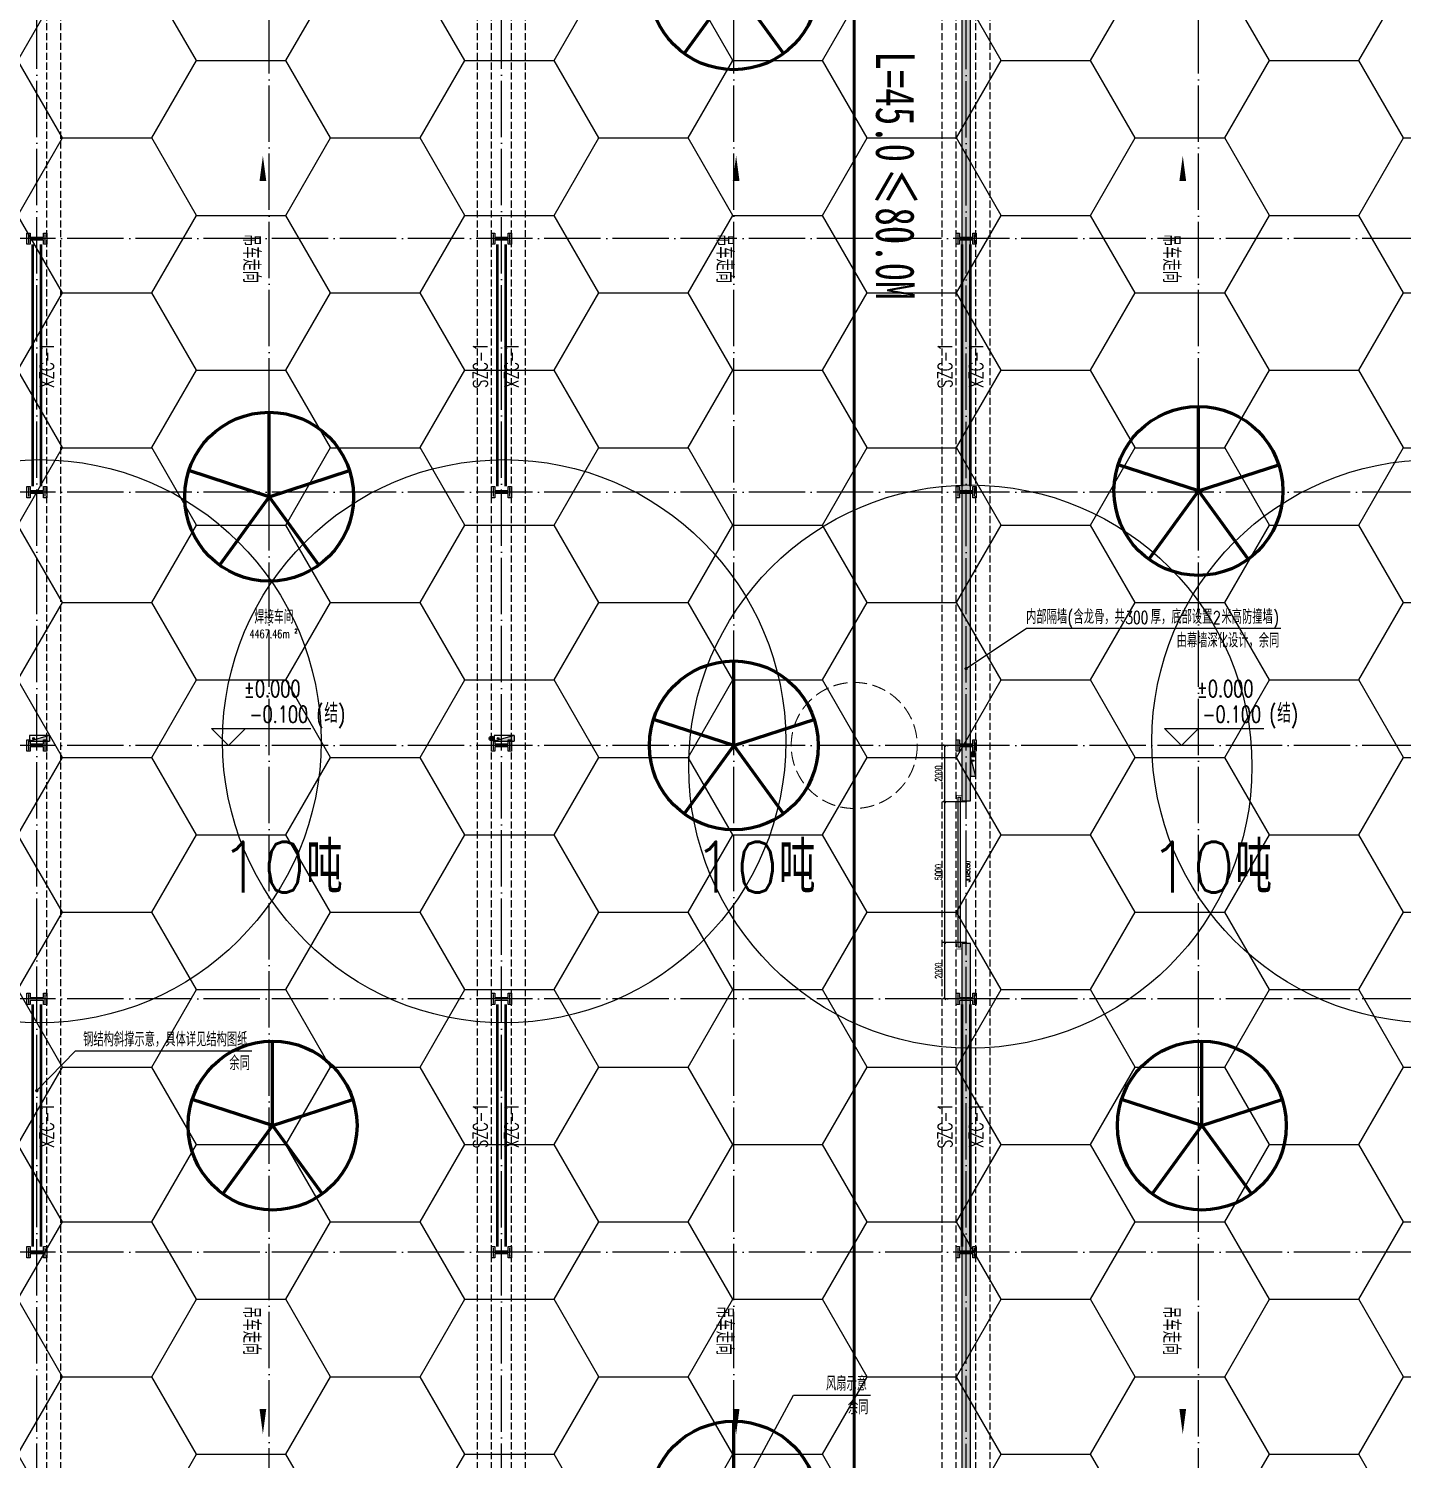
# Model space of a CAD drawing. Extents: x -821772 to -21949, y 506164 to 1049594.
# Drawn here: x -210746 to -161963, y 761464 to 812279 of the extents above; entities that cross this region are included whole.
import ezdxf
from ezdxf.enums import TextEntityAlignment as Align
from ezdxf.xclip import XClip

# ---------------------------------------------------------------- set-up
doc = ezdxf.new("R2010")
doc.units = 0
doc.header["$LTSCALE"] = 1000
doc.header["$MEASUREMENT"] = 0
doc.header["$XCLIPFRAME"] = 2
for name, pattern in [('10平面20250807_t3$0$10平面$0$DASH', [0.35, 0.25, -0.1]), ('10平面20250807_t3$0$CENTER', [2, 1.25, -0.25, 0.25, -0.25]), ('10平面20250807_t3$0$DASH', [0.35, 0.25, -0.1]), ('10平面20250807_t3$0$DOTE', [2.42, 2, -0.2, 0.02, -0.2]), ('ACAD_ISO04W100', [30.5, 24, -3, 0.5, -3]), ('DASH', [0.35, 0.25, -0.1])]:
    doc.linetypes.add(name, pattern=pattern)
doc.layers.get('Defpoints').update_dxf_attribs({"color": 210})
for name, color, linetype in [('10平面20250807_t3$0$10平面$0$WINDOW', 8, 'Continuous'), ('10平面20250807_t3$0$10平面$0$WINDOW_TEXT', 8, 'Continuous'), ('10平面20250807_t3$0$A-AXIS-DOTE', 8, '10平面20250807_t3$0$DOTE'), ('10平面20250807_t3$0$A-AXIS-DP', 8, 'Continuous'), ('10平面20250807_t3$0$A-HATCH-2', 8, 'Continuous'), ('10平面20250807_t3$0$A-LIN-V', 8, 'Continuous'), ('10平面20250807_t3$0$A-SFCE', 8, 'Continuous'), ('10平面20250807_t3$0$A-WINDOW', 8, 'Continuous'), ('10平面20250807_t3$0$AS-WALL', 8, 'Continuous'), ('10平面20250807_t3$0$DIM_SYMB', 8, 'Continuous'), ('10平面20250807_t3$0$PUB_HATCH', 8, 'Continuous'), ('10平面20250807_t3$0$PUB_TEXT', 8, 'Continuous'), ('10平面20250807_t3$0$SB_ZF消火栓', 10, 'Continuous'), ('10平面20250807_t3$0$建-房间', 8, 'Continuous'), ('10平面20250807_t3$0$建-标高', 8, 'Continuous'), ('10平面20250807_t3$0$建-箭头', 8, 'Continuous'), ('PUB_HATCH', 8, 'Continuous'), ('SPACE', 7, 'Continuous')]:
    doc.layers.add(name, color=color, linetype=linetype)
doc.layers.add('10平面20250807_t3$0$A-加建区域', color=8, linetype='Continuous', plot=False)
for name, color, linetype, lineweight in [('10平面20250807_t3$0$LG-ZF消防', 1, 'Continuous', 60), ('10平面20250807_t3$0$S-col', 8, 'Continuous', 0), ('10平面20250807_t3$0$THIN', 8, 'Continuous', 0), ('10平面20250807_t3$0$柱间支撑', 8, '10平面20250807_t3$0$CENTER', 0), ('s疏散距离', 1, 'ACAD_ISO04W100', 18)]:
    doc.layers.add(name, color=color, linetype=linetype, lineweight=lineweight)
doc.styles.add('10平面20250807_t3$0$10平面$0$_TCH_WINDOW', font='SIMPLEX', dxfattribs={"height": 3.5, "bigfont": 'GBCBIG'})
doc.styles.add('10平面20250807_t3$0$_TCH_DIM', font='SIMPLEX', dxfattribs={"bigfont": 'GBCBIG'})
doc.styles.add('10平面20250807_t3$0$_TCH_DIM_T3', font='SIMPLEX', dxfattribs={"width": 0.705882, "bigfont": 'GBCBIG'})
doc.styles.add('10平面20250807_t3$0$A-AREA', font='SIMPLEX', dxfattribs={"bigfont": 'GBCBIG'})
doc.styles.add('10平面20250807_t3$0$A-STANDARD', font='SIMPLEX', dxfattribs={"bigfont": 'GBCBIG'})
doc.styles.add('10平面20250807_t3$0$TSSD_Rein', font='tj-romans1.shx', dxfattribs={"width": 0.7, "bigfont": 'tj-hztxt.shx'})
doc.styles.add('黑体', font='simhei.ttf', dxfattribs={"width": 0.7})
doc.dimstyles.new('10平面20250807_t3$0$_TCH_ARCH&&80', dxfattribs={"dimtxt": 238, "dimasz": 80, "dimexe": 80, "dimexo": 80, "dimgap": 101, "dimtad": 1, "dimdec": 0, "dimzin": 0, "dimdsep": 46, "dimtxsty": '10平面20250807_t3$0$_TCH_DIM_T3', "dimblk": '10平面20250807_t3$0$_ArchTick', "dimcen": 0.09, "dimclrt": 7, "dimazin": 2, "dimtfac": 1, "dimtdec": 0, "dimtix": 1, "dimtmove": 2, "dimatfit": 3, "dimfxl": 0, "dimtolj": 1, "dimtzin": 0, "dimarcsym": 0})
pattern_1 = [(45, (25.49, 21.51), (-75.000002, 75.000002), [24, -82.06602]), (135, (192.46, 21.51), (-75.000002, -75.000002), [24, -82.06602])]

# ---------------------------------------------------------------- blocks, each defined once
blk = doc.blocks.new('10平面20250807_t3$0$dote')
at = {"layer": '10平面20250807_t3$0$A-AXIS-DOTE'}
for p, q in [((10282.2, -68993.9), (10282.2, 36662.3)), ((18532.2, -69160), (18532.2, 36662.3)), ((26782.2, -68994.5), (26782.2, 36662.3)), ((35032.2, -69160), (35032.2, 36662.3)), ((43282.2, -69003), (43282.2, 36662.3)), ((51532.2, -69160), (51532.2, 36662.3)), ((76282.2, 0), (-41310, 0)), ((76282.2, -9000), (-41310, -9000)), ((76282.2, -18000), (-41310, -18000)), ((76282.2, -27000), (-41310, -27000)), ((76282.2, -36000), (-41310, -36000))]:
    blk.add_line(p, q, dxfattribs=at)
blk = doc.blocks.new('10平面20250807_t3$0$G$C1A8DA1F8')
at = {"color": 2, "style": '10平面20250807_t3$0$A-STANDARD'}
blk.add_text('10吨', height=1800, dxfattribs=at).set_placement((-2536, -801))
blk = doc.blocks.new('10平面20250807_t3$0$_FZH')
at = {"layer": '10平面20250807_t3$0$A-HATCH-2'}
blk.add_lwpolyline([(-0.437, -0.25), (-0.437, 0.25), (-0.297, 0.25), (-0.297, 0.067), (0.298, 0.067), (0.298, 0.25), (0.438, 0.25), (0.438, -0.25), (0.298, -0.25), (0.298, -0.068), (-0.297, -0.068), (-0.297, -0.25)], close=True, dxfattribs=at)
at = {"layer": '10平面20250807_t3$0$S-col'}
blk.add_lwpolyline([(-0.375, -0.188), (-0.375, 0.187), (-0.36, 0.187), (-0.36, 0.005), (0.36, 0.005), (0.36, 0.187), (0.375, 0.187), (0.375, -0.188), (0.36, -0.188), (0.36, -0.005), (-0.36, -0.005), (-0.36, -0.188)], close=True, dxfattribs=at)
blk = doc.blocks.new('10平面20250807_t3$0$w4234324')
at = {"xscale": 800.0000000000005, "yscale": 800.0000000000005, "zscale": 800.0000000000005}
for p in [(-210454, 804820), (-193954, 804820), (-177454, 804820), (-210454, 795820), (-193954, 795820), (-177454, 795820), (-210454, 786820), (-193954, 786820), (-177454, 786820), (-210454, 777820), (-193954, 777820), (-177454, 777820), (-210454, 768820), (-193954, 768820), (-177454, 768820)]:
    blk.add_blockref('10平面20250807_t3$0$_FZH', p, dxfattribs=at)
blk = doc.blocks.new('10平面20250807_t3$0$3243243')
at = {"layer": '10平面20250807_t3$0$A-HATCH-2', "linetype": '10平面20250807_t3$0$DASH'}
for p, q in [((-210104.2, 741520), (-210104.2, 832220)), ((-209604.2, 741520), (-209604.2, 832220)), ((-194804.2, 741520), (-194804.2, 832220)), ((-194304.2, 741520), (-194304.2, 832220)), ((-193604.2, 741520), (-193604.2, 832220)), ((-193104.2, 741520), (-193104.2, 832220)), ((-178304.2, 741520), (-178304.2, 832220)), ((-177804.2, 741520), (-177804.2, 832220)), ((-177104.2, 741520), (-177104.2, 832220)), ((-176604.2, 741520), (-176604.2, 832220))]:
    blk.add_line(p, q, dxfattribs=at)
blk = doc.blocks.new('10平面20250807_t3$0$w4324324')
at = {"layer": '10平面20250807_t3$0$A-HATCH-2', "lineweight": 60}
for q in [(-1694760, 686605), (-1697614, 684532), (-1691907, 684532), (-1696524, 681178), (-1692997, 681178)]:
    blk.add_line((-1694760, 683605), q, dxfattribs=at)
blk.add_circle((-1694760, 683605), 3000, dxfattribs=at)
blk = doc.blocks.new('10平面20250807_t3$0$w423432')
at = {"layer": '10平面20250807_t3$0$A-LIN-V'}
for p in [(-16500, -9000), (0, -26961), (-33000, -27166), (-16500, -36000), (-32880, -49500), (120, -49500), (-16500, -63000)]:
    blk.add_blockref('10平面20250807_t3$0$w4324324', p, dxfattribs=at)
blk = doc.blocks.new('10平面20250807_t3$0$23124232432')
at = {"layer": '10平面20250807_t3$0$DIM_SYMB'}
for p, q in [((-210454, 774560), (-209080, 775970)), ((-209080, 775970), (-202816, 775970))]:
    blk.add_line(p, q, dxfattribs=at)
at = {"layer": '10平面20250807_t3$0$DIM_SYMB', "const_width": 60}
blk.add_lwpolyline([(-210475, 774539, 1), (-210433, 774581, 1)], format="xyb", close=True, dxfattribs=at)
at = {"layer": '10平面20250807_t3$0$柱间支撑', "const_width": 100}
for points in [[(-210604, 804620), (-210604, 796020)], [(-210304, 804620), (-210304, 796020)], [(-194104, 804620), (-194104, 796020)], [(-193804, 804620), (-193804, 796020)], [(-177604, 804620), (-177604, 796020)], [(-177304, 804620), (-177304, 796020)], [(-210604, 777620), (-210604, 769020)], [(-210304, 777620), (-210304, 769020)], [(-194104, 777620), (-194104, 769020)], [(-193804, 777620), (-193804, 769020)], [(-177604, 777620), (-177604, 769020)], [(-177304, 777620), (-177304, 769020)]]:
    blk.add_lwpolyline(points, dxfattribs=at)
at = {"layer": '10平面20250807_t3$0$PUB_TEXT', "style": '10平面20250807_t3$0$_TCH_DIM'}
for s, height, p in [('钢结构斜撑示意，具体详见结构图纸', 506.38, (-208810, 776128)), ('余同', 506.4, (-203616, 775288))]:
    blk.add_text(s, height=height, dxfattribs=at).set_placement(p)
at = {"layer": '10平面20250807_t3$0$THIN', "style": '10平面20250807_t3$0$TSSD_Rein', "width": 0.7}
for s, p in [('XZC-1', (-209700, 800320)), ('SZC-1', (-194304, 800320)), ('XZC-1', (-193200, 800320)), ('SZC-1', (-177804, 800320)), ('XZC-1', (-176700, 800320)), ('XZC-1', (-209700, 773320)), ('SZC-1', (-194304, 773320)), ('XZC-1', (-193200, 773320)), ('SZC-1', (-177804, 773320)), ('XZC-1', (-176700, 773320))]:
    blk.add_text(s, height=500, rotation=90, dxfattribs=at).set_placement(p, align=Align.BOTTOM_CENTER)
blk = doc.blocks.new('10平面20250807_t3$0$3333')
at = {"layer": '10平面20250807_t3$0$A-SFCE', "const_width": 20}
blk.add_lwpolyline([(-227064, 766320), (-227064, 766510), (-227244, 766510), (-227244, 766320)], dxfattribs=at)
blk = doc.blocks.new('10平面20250807_t3$0$34242343243')
at = {"layer": '10平面20250807_t3$0$A-SFCE'}
blk.add_blockref('10平面20250807_t3$0$3333', (49460, 18538), dxfattribs=at)
at = {"layer": '10平面20250807_t3$0$A-SFCE', "xscale": -1, "rotation": 180}
blk.add_blockref('10平面20250807_t3$0$3333', (49460, 1546102), dxfattribs=at)
blk = doc.blocks.new('10平面20250807_t3$0$10平面$0$$DorLib2D$00000126')
at = {"color": 0, "linetype": 'Continuous'}
for p, q in [((-0.532, 0.5), (-0.532, 0.9)), ((0.532, 0.9), (0.532, 0.5))]:
    blk.add_line(p, q, dxfattribs=at)
at = {"color": 0, "linetype": '10平面20250807_t3$0$10平面$0$DASH'}
for p, q in [((-0.532, 0.9), (0.532, 0.9)), ((-0.532, 0.5), (0.532, 0.5))]:
    blk.add_line(p, q, dxfattribs=at)
blk = doc.blocks.new('10平面20250807_t3$0$423432433333')
at = {"layer": '10平面20250807_t3$0$PUB_HATCH'}
h = blk.add_hatch(dxfattribs=at)
h.set_pattern_fill('石膏板', color=256, scale=30, style=0)
h.set_pattern_definition(pattern_1)
h.paths.add_polyline_path([(-174610, 784908), (-174610, 829870), (-174910, 829870), (-174910, 784908)])
h = blk.add_hatch(dxfattribs=at)
h.set_pattern_fill('石膏板', color=256, scale=30, style=0)
h.set_pattern_definition(pattern_1)
h.paths.add_polyline_path([(-174910, 779832), (-174910, 743870), (-174610, 743870), (-174610, 779832)])
at = {"layer": '10平面20250807_t3$0$AS-WALL'}
for p, q in [((-174910, 829870), (-174910, 784908)), ((-174610, 784908), (-174610, 829870)), ((-174910, 784908), (-174610, 784908)), ((-174910, 779832), (-174910, 743870)), ((-174610, 779832), (-174910, 779832)), ((-174610, 743870), (-174610, 779832))]:
    blk.add_line(p, q, dxfattribs=at)
at = {"layer": '10平面20250807_t3$0$10平面$0$WINDOW'}
ref = blk.add_blockref('10平面20250807_t3$0$10平面$0$$DorLib2D$00000126', (-174860, 782370), dxfattribs=dict(at, xscale=-5000, yscale=-200, zscale=200, rotation=270.0000000009372))
ref.add_attrib('A', 'JLM5050', (-174621, 782016), dxfattribs={"layer": '10平面20250807_t3$0$10平面$0$WINDOW_TEXT', "ltscale": 500, "height": 148.8, "rotation": 90, "style": '10平面20250807_t3$0$10平面$0$_TCH_WINDOW', "width": 0.705882})
blk = doc.blocks.new('10平面20250807_t3$0$A$C5D961328')
at = {"layer": '10平面20250807_t3$0$SB_ZF消火栓'}
blk.add_hatch(color=256, dxfattribs=at).paths.add_polyline_path([(0, 40), (700, 40), (700, 240)])
at = {"layer": '10平面20250807_t3$0$A-LIN-V', "ltscale": 500}
blk.add_circle((350, 40), 10001, dxfattribs=at)
at = {"layer": '10平面20250807_t3$0$SB_ZF消火栓'}
for p, q in [((700, 240), (0, 240)), ((0, 240), (0, 40)), ((700, 240), (0, 40)), ((0, 40), (700, 40)), ((700, 240), (700, 40))]:
    blk.add_line(p, q, dxfattribs=at)
at = {"layer": '10平面20250807_t3$0$SB_ZF消火栓', "color": 1}
blk.add_circle((140, 140), 32.5, dxfattribs=at)
blk = doc.blocks.new('10平面20250807_t3$0$43242343')
at = {"layer": '10平面20250807_t3$0$LG-ZF消防', "linetype": 'Continuous'}
for centre in [(-194308, 787070), (-177204, 786520)]:
    blk.add_circle(centre, 50, dxfattribs=at)
blk = doc.blocks.new('10平面20250807_t3$0$234243242332')
at = {"layer": '10平面20250807_t3$0$LG-ZF消防', "linetype": 'Continuous'}
blk.add_blockref('10平面20250807_t3$0$43242343', (0, 0), dxfattribs=at)
at = {"layer": '10平面20250807_t3$0$SB_ZF消火栓'}
for p in [(-210709, 786930), (-194209, 786930), (-161209, 786930)]:
    blk.add_blockref('10平面20250807_t3$0$A$C5D961328', p, dxfattribs=at)
at = {"layer": '10平面20250807_t3$0$SB_ZF消火栓', "rotation": 270}
blk.add_blockref('10平面20250807_t3$0$A$C5D961328', (-177344, 786420), dxfattribs=at)
blk = doc.blocks.new('10平面20250807_t3$0$_ArchTick')
at = {"color": 0, "linetype": 'ByBlock', "const_width": 0.4}
blk.add_lwpolyline([(-0.5, -0.5), (0.5, 0.5)], dxfattribs=at)
blk = doc.blocks.new('*D12385')
at = {"layer": '10平面20250807_t3$0$A-AXIS-DP', "color": 0, "lineweight": -2}
for p, q in [((-177434, 779820), (-178295, 779820)), ((-178215, 777820), (-178215, 779820)), ((-177434, 777820), (-178295, 777820))]:
    blk.add_line(p, q, dxfattribs=at)
at = {"layer": 'Defpoints', "color": 0}
for p in [(-178215, 779820), (-177354, 779820), (-177354, 777820)]:
    blk.add_point(p, dxfattribs=at)
at = {"layer": '10平面20250807_t3$0$A-AXIS-DP', "color": 0, "lineweight": -2, "xscale": 80, "yscale": 80, "zscale": 80}
for p, rotation in [((-178215, 779820), 90), ((-178215, 777820), 270)]:
    blk.add_blockref('10平面20250807_t3$0$_ArchTick', p, dxfattribs=dict(at, rotation=rotation))
at = {"layer": '10平面20250807_t3$0$A-AXIS-DP', "color": 7, "insert": (-178435, 778820), "char_height": 238, "attachment_point": 5, "rotation": 90, "style": '10平面20250807_t3$0$_TCH_DIM_T3'}
blk.add_mtext('\\A1;2000', dxfattribs=at)
blk = doc.blocks.new('*D12386')
at = {"layer": '10平面20250807_t3$0$A-AXIS-DP', "color": 0, "lineweight": -2}
for p, q in [((-177434, 784820), (-178295, 784820)), ((-178215, 779820), (-178215, 784820)), ((-177434, 779820), (-178295, 779820))]:
    blk.add_line(p, q, dxfattribs=at)
at = {"layer": 'Defpoints', "color": 0}
for p in [(-178215, 784820), (-177354, 784820), (-177354, 779820)]:
    blk.add_point(p, dxfattribs=at)
at = {"layer": '10平面20250807_t3$0$A-AXIS-DP', "color": 0, "lineweight": -2, "xscale": 80, "yscale": 80, "zscale": 80}
for p, rotation in [((-178215, 784820), 90), ((-178215, 779820), 270)]:
    blk.add_blockref('10平面20250807_t3$0$_ArchTick', p, dxfattribs=dict(at, rotation=rotation))
at = {"layer": '10平面20250807_t3$0$A-AXIS-DP', "color": 7, "insert": (-178435, 782320), "char_height": 238, "attachment_point": 5, "rotation": 90, "style": '10平面20250807_t3$0$_TCH_DIM_T3'}
blk.add_mtext('\\A1;5000', dxfattribs=at)
blk = doc.blocks.new('*D12387')
at = {"layer": '10平面20250807_t3$0$A-AXIS-DP', "color": 0, "lineweight": -2}
for p, q in [((-177434, 786820), (-178295, 786820)), ((-178215, 784820), (-178215, 786820)), ((-177434, 784820), (-178295, 784820))]:
    blk.add_line(p, q, dxfattribs=at)
at = {"layer": 'Defpoints', "color": 0}
for p in [(-178215, 786820), (-177354, 786820), (-177354, 784820)]:
    blk.add_point(p, dxfattribs=at)
at = {"layer": '10平面20250807_t3$0$A-AXIS-DP', "color": 0, "lineweight": -2, "xscale": 80, "yscale": 80, "zscale": 80}
for p, rotation in [((-178215, 786820), 90), ((-178215, 784820), 270)]:
    blk.add_blockref('10平面20250807_t3$0$_ArchTick', p, dxfattribs=dict(at, rotation=rotation))
at = {"layer": '10平面20250807_t3$0$A-AXIS-DP', "color": 7, "insert": (-178435, 785820), "char_height": 238, "attachment_point": 5, "rotation": 90, "style": '10平面20250807_t3$0$_TCH_DIM_T3'}
blk.add_mtext('\\A1;2000', dxfattribs=at)
blk = doc.blocks.new('10平面20250807_t3')
at = {"layer": '10平面20250807_t3$0$DIM_SYMB'}
for p, q in [((-177454.2, 789550), (-175314.2, 790980)), ((-177454.2, 789550), (-175314.2, 790980)), ((-175314.2, 790980), (-166280, 790980)), ((-185704.2, 759820), (-183584.2, 763750)), ((-183584.2, 763750), (-180854.2, 763750))]:
    blk.add_line(p, q, dxfattribs=at)
at = {"layer": '10平面20250807_t3$0$DIM_SYMB', "const_width": 60}
blk.add_lwpolyline([(-177479.1, 789533.3, 1), (-177429.2, 789566.7, 1)], format="xyb", close=True, dxfattribs=at)
blk.add_lwpolyline([(-177479.1, 789533.3, 1), (-177429.2, 789566.7, 1)], format="xyb", close=True, dxfattribs=at)
at = {"layer": '10平面20250807_t3$0$建-标高'}
for p, q in [((-203646.4, 786820), (-204246.4, 787420)), ((-204246.4, 787420), (-200726.4, 787420)), ((-203646.4, 786820), (-203046.4, 787420)), ((-169806.4, 786820), (-170406.4, 787420)), ((-170406.4, 787420), (-166886.4, 787420)), ((-169806.4, 786820), (-169206.4, 787420))]:
    blk.add_line(p, q, dxfattribs=at)
at = {"layer": '10平面20250807_t3$0$建-箭头'}
for points in [[(-202426.4, 800865, 0, 0, 0), (-202426.4, 807765, 0, 240, 0), (-202426.4, 806865, 0, 0, 0)], [(-185621.4, 800865, 0, 0, 0), (-185621.4, 807765, 0, 240, 0), (-185621.4, 806865, 0, 0, 0)], [(-169761.4, 800865, 0, 0, 0), (-169761.4, 807765, 0, 240, 0), (-169761.4, 806865, 0, 0, 0)], [(-202426.4, 769259.4, 0, 0, 0), (-202426.4, 762359.4, 0, 240, 0), (-202426.4, 763259.4, 0, 0, 0)], [(-185621.4, 769259.4, 0, 0, 0), (-185621.4, 762359.4, 0, 240, 0), (-185621.4, 763259.4, 0, 0, 0)], [(-169761.4, 769259.4, 0, 0, 0), (-169761.4, 762359.4, 0, 240, 0), (-169761.4, 763259.4, 0, 0, 0)]]:
    blk.add_lwpolyline(points, format="xyseb", dxfattribs=at)
for p in [(-201440, 782400), (-184650, 782400), (-168440, 782400)]:
    blk.add_blockref('10平面20250807_t3$0$G$C1A8DA1F8', p)
at = {"layer": '10平面20250807_t3$0$A-AXIS-DP'}
blk.add_blockref('10平面20250807_t3$0$3243243', (0, 0), dxfattribs=at)
at = {"layer": '10平面20250807_t3$0$A-LIN-V'}
blk.add_blockref('10平面20250807_t3$0$w423432', (1525556.2, 139215), dxfattribs=at)
at = {"layer": '10平面20250807_t3$0$A-WINDOW'}
blk.add_blockref('10平面20250807_t3$0$w4234324', (0, 0), dxfattribs=at)
at = {"layer": '10平面20250807_t3$0$A-加建区域'}
blk.add_blockref('10平面20250807_t3$0$423432433333', (-2694.2, -50), dxfattribs=at)
at = {"layer": '10平面20250807_t3$0$AS-WALL'}
blk.add_blockref('10平面20250807_t3$0$dote', (-220736.4, 804820), dxfattribs=at)
at = {"layer": '10平面20250807_t3$0$DIM_SYMB'}
blk.add_blockref('10平面20250807_t3$0$34242343243', (0, 0), dxfattribs=at)
at = {"layer": '10平面20250807_t3$0$SB_ZF消火栓', "linetype": 'Continuous'}
blk.add_blockref('10平面20250807_t3$0$234243242332', (0, 0), dxfattribs=at)
at = {"layer": '10平面20250807_t3$0$柱间支撑'}
blk.add_blockref('10平面20250807_t3$0$23124232432', (0, 0), dxfattribs=at)
at = {"layer": '10平面20250807_t3$0$PUB_TEXT'}
for s, height, style, p in [('内部隔墙', 506.38, '10平面20250807_t3$0$_TCH_DIM', (-175324.8, 791137.5)), ('含龙骨，共', 506.38, '10平面20250807_t3$0$_TCH_DIM', (-173640.4, 791137.5)), ('厚，底部设置', 506.38, '10平面20250807_t3$0$_TCH_DIM', (-170897.3, 791137.5)), ('米高防撞墙', 506.38, '10平面20250807_t3$0$_TCH_DIM', (-168385.6, 791137.5)), ('由幕墙深化设计，余同', 506.38, '10平面20250807_t3$0$_TCH_DIM', (-169978.5, 790297.5)), ('结', 675.2, '10平面20250807_t3$0$A-STANDARD', (-200246.4, 787630)), ('结', 675.2, '10平面20250807_t3$0$A-STANDARD', (-166406.4, 787630)), ('风扇示意', 506.38, '10平面20250807_t3$0$_TCH_DIM', (-182430.3, 763907.5)), ('余同', 506.38, '10平面20250807_t3$0$_TCH_DIM', (-181654, 763067.5))]:
    blk.add_text(s, height=height, dxfattribs=dict(at, style=style)).set_placement(p)
at = {"layer": '10平面20250807_t3$0$PUB_TEXT', "width": 0.705882}
for s, height, style, p in [('(', 446.2, '10平面20250807_t3$0$_TCH_DIM', (-173850.4, 791137.5)), ('300', 446.25, '10平面20250807_t3$0$_TCH_DIM', (-171797.3, 791137.5)), ('2', 446.2, '10平面20250807_t3$0$_TCH_DIM', (-168685.6, 791137.5)), (')', 446.2, '10平面20250807_t3$0$_TCH_DIM', (-166542.5, 791137.5)), ('%%P0.000', 595, '10平面20250807_t3$0$A-STANDARD', (-203106.4, 788540)), ('%%P0.000', 595, '10平面20250807_t3$0$A-STANDARD', (-169266.4, 788540)), ('-0.100', 595, '10平面20250807_t3$0$A-STANDARD', (-202906.4, 787630)), ('(', 595, '10平面20250807_t3$0$A-STANDARD', (-200526.4, 787630)), (')', 595, '10平面20250807_t3$0$A-STANDARD', (-199754.9, 787630)), ('-0.100', 595, '10平面20250807_t3$0$A-STANDARD', (-169066.4, 787630)), ('(', 595, '10平面20250807_t3$0$A-STANDARD', (-166686.4, 787630)), (')', 595, '10平面20250807_t3$0$A-STANDARD', (-165914.9, 787630))]:
    blk.add_text(s, height=height, dxfattribs=dict(at, style=style)).set_placement(p)
at = {"layer": '10平面20250807_t3$0$建-房间', "style": '10平面20250807_t3$0$A-AREA'}
blk.add_text('焊接车间', height=482.27, dxfattribs=at).set_placement((-202728.3, 791145))
at = {"layer": '10平面20250807_t3$0$建-房间', "style": '10平面20250807_t3$0$A-AREA', "width": 0.705882}
for s, height, p in [('4467.46m', 297.5, (-202906.4, 790633.1)), ('2', 148.8, (-201306.4, 790808.1))]:
    blk.add_text(s, height=height, dxfattribs=at).set_placement(p)
at = {"layer": '10平面20250807_t3$0$建-箭头', "color": 7, "style": '10平面20250807_t3$0$A-STANDARD'}
for p in [(-203131.4, 804982.3), (-186326.4, 804982.3), (-170466.4, 804982.3), (-203131.4, 766902.1), (-186326.4, 766902.1), (-170466.4, 766902.1)]:
    blk.add_text('吊车走向', height=604.44, rotation=270, dxfattribs=at).set_placement(p)
at = {"layer": '10平面20250807_t3$0$A-AXIS-DP'}
for p1, p2, picture, middle in [((-177354.2, 784820), (-177354.2, 786820), '*D12387', (-178434.8, 785820)), ((-177354.2, 779820), (-177354.2, 784820), '*D12386', (-178434.8, 782320)), ((-177354.2, 777820), (-177354.2, 779820), '*D12385', (-178434.8, 778820))]:
    dim = blk.add_aligned_dim(p1=p1, p2=p2, distance=860.7, dimstyle='10平面20250807_t3$0$_TCH_ARCH&&80', dxfattribs=at)
    dim.commit()
    dim.dimension.update_dxf_attribs({"geometry": picture, "text_midpoint": middle})

msp = doc.modelspace()

# ---------------------------------------------------------------- block references
at = {"ltscale": 100}
ref = msp.add_blockref('10平面20250807_t3', (0, 0), dxfattribs=at)
XClip(ref).set_block_clipping_path([(-386212.6353242097, 506163.79756496), (-21948.7593967821, 884998.2285294847)])

# ---------------------------------------------------------------- next in the draw order: hatches: boundary and pattern name
at = {"layer": 'PUB_HATCH', "ltscale": 5000}
h = msp.add_hatch(dxfattribs=at)
h.set_pattern_fill('HONEY', color=8, scale=2000)
h.set_pattern_definition([(0, (0, 0), (4762.5, 2749.63), [3175, -6350]), (120, (0, 0), (-4762.499, 2749.631), [3175, -6350]), (60, (0, 0), (0.0006, 5499.261), [-6350, 3175])])
h.paths.add_polyline_path([(-148304.2, 741220), (-148304.2, 741720), (-149704.2, 741720), (-149704.2, 741220), (-164804.2, 741220), (-164804.2, 741720), (-166204.2, 741720), (-166204.2, 741220), (-181304.2, 741220), (-181304.2, 741720), (-182704.2, 741720), (-182704.2, 741220), (-197804.2, 741220), (-197804.2, 741720), (-199204.2, 741720), (-199204.2, 741220), (-214304.2, 741220), (-214304.2, 741720), (-215704.2, 741720), (-215704.2, 741220), (-254554.2, 741220), (-254554.2, 760283.3), (-231116.1, 832520), (-215704.2, 832520), (-215704.2, 832020), (-214304.2, 832020), (-214304.2, 832520), (-182704.2, 832520), (-182704.2, 832020), (-181304.2, 832020), (-181304.2, 832520), (-157104.2, 832520), (-157104.2, 832020), (-155704.2, 832020), (-155704.2, 832520), (-143954.2, 832520), (-143954.2, 741220)])

# ---------------------------------------------------------------- next in the draw order: linework, layer by layer
at = {"layer": 's疏散距离', "linetype": 'DASH', "ltscale": 2, "const_width": 100}
msp.add_lwpolyline([(-181428.3, 741720), (-181428.3, 832020)], dxfattribs=at)
at = {"layer": 's疏散距离', "linetype": 'DASH', "ltscale": 2}
msp.add_circle((-181428.3, 786820), 2237.3, dxfattribs=at)

# ---------------------------------------------------------------- next in the draw order: texts
at = {"layer": 'SPACE', "style": '黑体', "width": 0.7}
for s, height, p in [('L=45.0', 1375.11, (-180652.4, 811468.3)), ('≤', 1375.1, (-180652.4, 807315.2)), ('80.0M', 1375.11, (-180652.4, 805930.8))]:
    msp.add_text(s, height=height, rotation=270, dxfattribs=at).set_placement(p)

doc.saveas('drawing.dxf')
